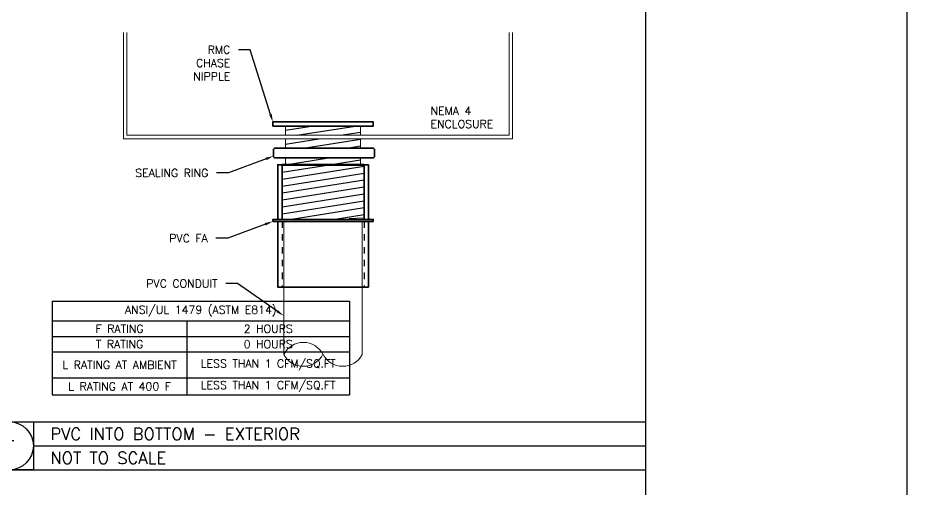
# Model space of a CAD drawing. Header units: inches. Extents: x -6 to 441, y 0 to 338.
# Drawn here: x 37.04 to 50.92, y 20.79 to 28.16 of the extents above; entities that cross this region are included whole.
import ezdxf
from ezdxf import colors
from ezdxf.entities.mleader import LeaderData, LeaderLine
from ezdxf.math import Vec2, Vec3

# ---------------------------------------------------------------- set-up
doc = ezdxf.new("R2010")
doc.units = ezdxf.units.IN
doc.header["$MEASUREMENT"] = 0
doc.linetypes.add('DASHED2', pattern=[0.375, 0.25, -0.125])
doc.styles.add('Roman', font='romans.shx', dxfattribs={"height": 0.125})
doc.styles.add('Roman-A', font='romans.shx', dxfattribs={"height": 0.125})
pattern_1 = [(9, (-13.78936, -21.40464), (-0.0166858, 0.10535), [])]

# ---------------------------------------------------------------- blocks, each defined once
blk = doc.blocks.new('*U33')
blk.add_lwpolyline([(0, 0.75), (0.75, 0.75), (0.75, 0), (0, 0)], close=True)
blk.add_circle((0.375, 0.375), 0.375)
at = {"insert": (0.383, 0.366), "char_height": 0.188, "width": 0.46087, "attachment_point": 5, "style": 'Roman-A'}
blk.add_mtext('F', dxfattribs=at)
blk = doc.blocks.new('*T19')
at = {"color": 0, "linetype": 'ByBlock', "lineweight": -2, "transparency": 16777216}
for p, q in [((0, 0), (4.642, 0)), ((0, 0), (0, -1.465)), ((4.642, 0), (4.642, -1.465)), ((0, -0.31), (4.642, -0.31)), ((2.105, -0.31), (2.105, -1.465)), ((0, -0.551), (4.642, -0.551)), ((0, -0.792), (4.642, -0.792)), ((0, -1.2), (4.642, -1.2)), ((0, -1.465), (4.642, -1.465))]:
    blk.add_line(p, q, dxfattribs=at)
at = {"color": 0, "transparency": 16777216, "char_height": 0.125, "attachment_point": 5, "style": 'Roman'}
for s, insert, width in [('{\\Fromans|c0;ANSI/UL 1479 (ASTM E814)}', (2.321, -0.155), 4.56725), ('{\\Fromans|c0;F RATING}', (1.053, -0.431), 2.03068), ('{\\Fromans|c0;2 HOURS}', (3.373, -0.431), 2.46223), ('{\\Fromans|c0;T RATING}', (1.053, -0.672), 2.03068), ('{\\Fromans|c0;0 HOURS}', (3.373, -0.672), 2.46223), ('{\\Fromans|c0;L RATING AT AMBIENT }', (1.053, -0.996), 2.03068), ('{\\Fromans|c0;LESS THAN 1 CFM/SQ.FT}', (3.373, -0.996), 2.46223), ('{\\Fromans|c0;LESS THAN 1 CFM/SQ.FT}', (3.373, -1.332), 2.46223), ('{\\Fromans|c0;L RATING AT 400 F}', (1.053, -1.332), 2.03068)]:
    blk.add_mtext(s, dxfattribs=dict(at, insert=insert, width=width))
blk = doc.blocks.new('*U18')
at = {"linetype": 'DASHED2', "ltscale": 0.2, "transparency": 33554687}
h = blk.add_hatch(dxfattribs=at)
h.set_pattern_fill('_USER', scale=0.106663, angle=9, pattern_type=0)
h.set_pattern_definition(pattern_1)
h.paths.add_polyline_path([(5.859, 5.171), (4.686, 5.171), (4.686, 5.025), (5.859, 5.025)])
h.paths.add_polyline_path([(5.859, 5.369), (4.686, 5.369), (4.686, 5.225), (5.859, 5.225)])
h = blk.add_hatch(dxfattribs=at)
h.set_pattern_fill('_USER', scale=0.106663, angle=9, pattern_type=0)
h.set_pattern_definition(pattern_1)
h.paths.add_polyline_path([(5.859, 4.871), (4.686, 4.871), (4.686, 4.765), (5.859, 4.765)])
h = blk.add_hatch(dxfattribs=at)
h.set_pattern_fill('_USER', scale=0.106663, angle=9, pattern_type=0)
h.set_pattern_definition(pattern_1)
h.paths.add_polyline_path([(5.912, 4.765), (4.765, 4.765), (4.686, 4.762), (4.686, 4.765), (4.632, 4.765), (4.632, 3.911), (5.912, 3.911)])
at = {"lineweight": 20}
for points in [[(2.158, 6.831), (2.158, 5.171), (8.23, 5.171), (8.23, 6.831)], [(2.211, 6.831), (2.211, 5.225), (8.177, 5.225), (8.177, 6.831)]]:
    blk.add_lwpolyline(points, dxfattribs=at)
at = {"color": 7, "lineweight": 35}
for points in [[(4.489, 5.433), (4.489, 5.369), (6.055, 5.369), (6.055, 5.433)], [(6.055, 3.88), (4.489, 3.88), (4.489, 3.911), (6.055, 3.911)]]:
    blk.add_lwpolyline(points, close=True, dxfattribs=at)
at = {"color": 7, "lineweight": 13}
for points in [[(4.686, 5.369), (4.686, 5.225)], [(5.129, 5.366), (5.202, 5.369)], [(5.859, 5.369), (5.859, 5.225)], [(4.686, 5.171), (4.686, 5.025)], [(5.859, 5.171), (5.859, 5.025)], [(4.686, 4.871), (4.686, 4.765)], [(5.778, 4.868), (5.859, 4.871), (5.859, 4.765)], [(4.686, 4.762), (4.765, 4.765)], [(4.819, 4.767), (4.926, 4.772)], [(5.536, 4.757), (5.408, 4.753)], [(5.737, 4.765), (5.6, 4.76)], [(5.575, 3.921), (5.343, 3.911)], [(5.912, 3.935), (5.681, 3.925)]]:
    blk.add_lwpolyline(points, dxfattribs=at)
at = {"color": 7, "lineweight": 35}
blk.add_lwpolyline([(6.048, 4.873, 0.414215), (6.075, 4.9), (6.075, 4.997, 0.414215), (6.048, 5.025), (4.528, 5.025, 0.414215), (4.499, 4.996), (4.499, 4.9, 0.414215), (4.527, 4.873)], format="xyb", dxfattribs=at)
for points in [[(4.528, 4.871), (6.048, 4.871)], [(4.565, 3.911), (4.565, 4.765), (4.632, 4.765)], [(5.912, 3.911), (5.912, 4.765), (4.632, 4.765), (4.632, 3.911)], [(5.98, 3.911), (5.98, 4.765), (5.912, 4.765)], [(5.98, 3.88), (5.98, 2.854), (4.565, 2.854), (4.565, 3.88)]]:
    blk.add_lwpolyline(points, dxfattribs=at)
at = {"color": 7, "lineweight": 140}
blk.add_lwpolyline([(4.632, 4.765), (5.912, 4.765)], dxfattribs=at)
at = {"color": 7, "linetype": 'DASHED2', "ltscale": 0.05}
for points in [[(4.632, 3.88), (4.632, 2.854)], [(5.912, 3.88), (5.912, 2.854)]]:
    blk.add_lwpolyline(points, dxfattribs=at)
at = {"color": 7, "lineweight": 20}
for points in [[(4.66, 1.802), (4.66, 3.88)], [(5.885, 1.802), (5.885, 3.88)]]:
    blk.add_lwpolyline(points, dxfattribs=at)
blk.add_lwpolyline([(5.271, 1.804, 0.611658), (4.66, 1.802, 0.606446)], format="xyb", close=True, dxfattribs=at)
blk.add_arc((5.578, 1.962), 0.345, 207.3786, 332.5582, dxfattribs=at)
blk.add_blockref('*T19', (1.043, 2.635))
at = {"ltscale": 0.2, "insert": (6.95, 5.672), "char_height": 0.125, "width": 1.07842, "attachment_point": 1, "style": 'Roman-A'}
blk.add_mtext('NEMA 4\\PENCLOSURE', dxfattribs=at)
at = {"char_height": 0.1875, "width": 8.11395, "attachment_point": 1, "style": 'Roman-A'}
for s, insert in [('PVC INTO BOTTOM - EXTERIOR', (1.015, 0.654)), ('NOT TO SCALE', (1.015, 0.279))]:
    blk.add_mtext(s, dxfattribs=dict(at, insert=insert))
ml = blk.add_multileader_mtext('Standard')
ml.set_content('{\\Fromans|c0;RMC\\PCHASE\\PNIPPLE}', color=256, style='Roman')
ml.set_leader_properties()
ml.build(insert=Vec2(0, 0))
ml.multileader.update_dxf_attribs({"dogleg_length": 0.186, "arrow_head_size": 0.125})
ctx = ml.context
ctx.base_point, ctx.char_height, ctx.arrow_head_size, ctx.landing_gap_size, ctx.plane_origin = Vec3(3.093, 6.562), 0.125, 0.125, 0.125, Vec3(4.489, 5.433)
ctx.text_align_type = 2
notes = []
notes.append((ctx, [(0, (1, 1, 0), (4.136, 6.562), (-1, 0), 0.186, [(0, [(4.489, 5.433)], 0, [])])]))
ctx.mtext.insert, ctx.mtext.alignment, ctx.mtext.flow_direction = Vec3(3.825, 6.625), 3, 5
ml = blk.add_multileader_mtext('Standard')
ml.set_content('{\\Fromans|c0;SEALING RING}', color=256, style='Roman')
ml.set_leader_properties()
ml.build(insert=Vec2(0, 0))
ml.multileader.update_dxf_attribs({"dogleg_length": 0.186, "arrow_head_size": 0.125})
ctx = ml.context
ctx.base_point, ctx.char_height, ctx.arrow_head_size, ctx.landing_gap_size, ctx.plane_origin = Vec3(2.095, 4.637), 0.125, 0.125, 0.125, Vec3(4.499, 4.9)
ctx.text_align_type = 2
notes.append((ctx, [(0, (1, 1, 0), (3.794, 4.637), (-1, 0), 0.186, [(0, [(4.499, 4.9)], 0, [])])]))
ctx.mtext.insert, ctx.mtext.alignment, ctx.mtext.flow_direction = Vec3(3.482, 4.699), 3, 5
ml = blk.add_multileader_mtext('Standard')
ml.set_content('{\\Fromans|c0;PVC FA}', color=256, style='Roman')
ml.set_leader_properties()
ml.build(insert=Vec2(0, 0))
ml.multileader.update_dxf_attribs({"dogleg_length": 0.186, "arrow_head_size": 0.125})
ctx = ml.context
ctx.base_point, ctx.char_height, ctx.arrow_head_size, ctx.landing_gap_size, ctx.plane_origin = Vec3(2.681, 3.617), 0.125, 0.125, 0.125, Vec3(4.489, 3.88)
ctx.text_align_type = 2
notes.append((ctx, [(0, (1, 1, 0), (3.784, 3.617), (-1, 0), 0.186, [(0, [(4.489, 3.88)], 0, [])])]))
ctx.mtext.insert, ctx.mtext.alignment, ctx.mtext.flow_direction = Vec3(3.472, 3.679), 3, 5
ml = blk.add_multileader_mtext('Standard')
ml.set_content('{\\Fromans|c0;PVC CONDUIT}', color=256, style='Roman')
ml.set_leader_properties()
ml.build(insert=Vec2(0, 0))
ml.multileader.update_dxf_attribs({"dogleg_length": 0.186, "arrow_head_size": 0.125})
ctx = ml.context
ctx.base_point, ctx.char_height, ctx.arrow_head_size, ctx.landing_gap_size, ctx.plane_origin = Vec3(2.264, 2.91), 0.125, 0.125, 0.125, Vec3(4.66, 2.406)
ctx.text_align_type = 2
notes.append((ctx, [(0, (1, 1, 0), (3.939, 2.91), (-1, 0), 0.186, [(0, [(4.66, 2.406)], 0, [])])]))
ctx.mtext.insert, ctx.mtext.alignment, ctx.mtext.flow_direction = Vec3(3.627, 2.972), 3, 5
for ctx, leaders in notes:
    for number, flags, end, landing, length, lines in leaders:
        leader = LeaderData()
        leader.index, (leader.has_last_leader_line, leader.has_dogleg_vector, leader.attachment_direction) = number, flags
        leader.last_leader_point, leader.dogleg_vector, leader.dogleg_length = Vec3(end), Vec3(landing), length
        for number, points, colour, breaks in lines:
            line = LeaderLine()
            line.index, line.vertices, line.color, line.breaks = number, Vec3.list(points), colors.encode_raw_color(colour), breaks
            leader.lines.append(line)
        ctx.leaders.append(leader)

msp = doc.modelspace()

# ---------------------------------------------------------------- linework, layer by layer
for p, q in [((37.28, 21.846), (46.834, 21.846)), ((37.28, 21.471), (46.834, 21.471)), ((15.922, 21.096), (46.834, 21.096))]:
    msp.add_line(p, q)
for points in [[(15.922, 36.429), (46.834, 36.429), (46.834, 13.429), (15.922, 13.429)], [(15.922, 13.429), (50.922, 13.429), (50.922, 36.429), (15.922, 36.429)]]:
    msp.add_lwpolyline(points, close=True)

# ---------------------------------------------------------------- block references
for name in ['*U18', '*U33']:
    msp.add_blockref(name, (36.53, 21.096))

doc.saveas('drawing.dxf')
